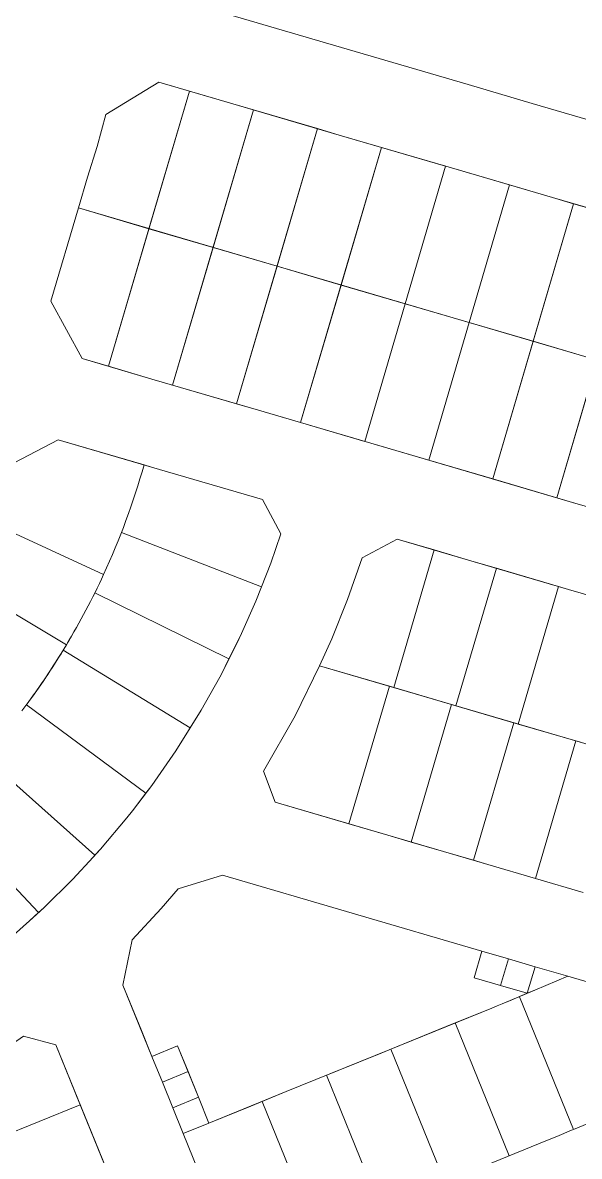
# Model space of a CAD drawing. Header units: millimetres. Extents: x -11775 to 1045055, y -409013 to 338495.
# Drawn here: x 572132 to 692400, y -127490 to 117570 of the extents above; entities that cross this region are included whole.
import ezdxf

# ---------------------------------------------------------------- set-up
doc = ezdxf.new("R2010")
doc.units = ezdxf.units.MM
doc.layers.add('A-DETL', color=90, linetype='Continuous', lineweight=9)

msp = doc.modelspace()

# ---------------------------------------------------------------- linework, layer by layer
at = {"layer": 'A-DETL'}
for p, q in [((639271.691, 112722.5), (602992.691, 123364.5)), ((668364.691, 104190.5), (639271.691, 112722.5)), ((590068.691, 97711.5), (601543.691, 104717.5)), ((590068.691, 97711.5), (601543.691, 104717.5)), ((601543.691, 104717.5), (617511.691, 100034.5)), ((601543.691, 104717.5), (608145.89, 102781.246)), ((682218.691, 100126.5), (668364.691, 104190.5)), ((590694.532, 43287.944), (608145.912, 102781.322)), ((599420.166, 73034.443), (608145.912, 102781.322)), ((608145.89, 102781.246), (599420.166, 73034.443)), ((608145.912, 102781.322), (617511.691, 100034.5)), ((621979.133, 98723.89), (604527.604, 39230.003)), ((613253.304, 68976.726), (621979.133, 98723.89)), ((621979.133, 98723.89), (613253.304, 68976.726)), ((617511.691, 100034.5), (640540.691, 93278.5)), ((617511.691, 100034.5), (621979.133, 98723.89)), ((621979.133, 98723.89), (635812.186, 94665.887)), ((701210.691, 94555.5), (682218.691, 100126.5)), ((588252.691, 90769.5), (590068.691, 97711.5)), ((588252.691, 90769.5), (590068.691, 97711.5)), ((618360.816, 35172.541), (635812.186, 94665.887)), ((635812.186, 94665.887), (627086.441, 64919.008)), ((627086.441, 64919.008), (635812.186, 94665.887)), ((635812.186, 94665.887), (640540.691, 93278.5)), ((640540.691, 93278.5), (663570.691, 86523.5)), ((640540.691, 93278.5), (649645.275, 90608.006)), ((586139.691, 84183.5), (588252.691, 90769.5)), ((586139.691, 84183.5), (588252.691, 90769.5)), ((632193.997, 31114.972), (649645.323, 90608.169)), ((640919.578, 60861.291), (649645.323, 90608.169)), ((649645.275, 90608.006), (640919.578, 60861.291)), ((649645.323, 90608.169), (663478.46, 86550.451)), ((646027.161, 27057.348), (663478.487, 86550.545)), ((663478.487, 86550.545), (654752.715, 56803.573)), ((654752.715, 56803.573), (663478.46, 86550.451)), ((663570.691, 86523.5), (686600.691, 79767.5)), ((663570.691, 86523.5), (677311.538, 82492.533)), ((584167.691, 77508.5), (586139.691, 84183.5)), ((584167.691, 77508.5), (586139.691, 84183.5)), ((659860.212, 22999.336), (677311.597, 82492.734)), ((668585.852, 52745.856), (677311.597, 82492.734)), ((677311.538, 82492.533), (668585.852, 52745.856)), ((677311.597, 82492.734), (686600.691, 79767.5)), ((673693.262, 18941.321), (691144.734, 78435.016)), ((682418.989, 48688.138), (691144.626, 78434.647)), ((691144.626, 78434.647), (682418.989, 48688.138)), ((686600.691, 79767.5), (709629.691, 73012.5)), ((686600.691, 79767.5), (691144.626, 78434.647)), ((691144.626, 78434.647), (704977.79, 74377.023)), ((578217.691, 57369.5), (584167.691, 77508.5)), ((578217.691, 57369.5), (584167.691, 77508.5)), ((584167.691, 77508.5), (599420.166, 73034.443)), ((723933.691, 36510.5), (584167.691, 77508.5)), ((599420.166, 73034.443), (584167.691, 77508.5)), ((687526.527, 14884.041), (704977.871, 74377.299)), ((599420.166, 73034.443), (590694.532, 43287.944)), ((590694.532, 43287.944), (599420.166, 73034.443)), ((599420.166, 73034.443), (613253.304, 68976.726)), ((613253.304, 68976.726), (599420.166, 73034.443)), ((613253.304, 68976.726), (604527.604, 39230.003)), ((604527.604, 39230.003), (613253.304, 68976.726)), ((627086.441, 64919.008), (613253.304, 68976.726)), ((613253.304, 68976.726), (627086.441, 64919.008)), ((618360.816, 35172.541), (627086.441, 64919.008)), ((627086.441, 64919.008), (618360.816, 35172.541)), ((627086.441, 64919.008), (640919.578, 60861.291)), ((640919.578, 60861.291), (627086.441, 64919.008)), ((640919.578, 60861.291), (632193.997, 31114.972)), ((640919.578, 60861.291), (632193.997, 31114.972)), ((654752.715, 56803.573), (640919.578, 60861.291)), ((654752.715, 56803.573), (640919.578, 60861.291)), ((584979.691, 44964.5), (578217.691, 57369.5)), ((584979.691, 44964.5), (578217.691, 57369.5)), ((646027.161, 27057.348), (654752.715, 56803.573)), ((646027.161, 27057.348), (654752.715, 56803.573)), ((654752.715, 56803.573), (668585.852, 52745.856)), ((668585.852, 52745.856), (654752.715, 56803.573)), ((668585.852, 52745.856), (659860.212, 22999.336)), ((668585.852, 52745.856), (659860.212, 22999.336)), ((682418.989, 48688.138), (668585.852, 52745.856)), ((682418.989, 48688.138), (668585.852, 52745.856)), ((682418.989, 48688.138), (673693.262, 18941.321)), ((673693.262, 18941.321), (682418.989, 48688.138)), ((696252.126, 44630.42), (682418.989, 48688.138)), ((696252.126, 44630.42), (682418.989, 48688.138)), ((590694.532, 43287.944), (584979.691, 44964.5)), ((600059.691, 40540.5), (584979.691, 44964.5)), ((687526.527, 14884.041), (696252.126, 44630.42)), ((687526.527, 14884.041), (696252.126, 44630.42)), ((600059.691, 40540.5), (590694.532, 43287.944)), ((604527.604, 39230.003), (600059.691, 40540.5)), ((623089.691, 33785.5), (600059.691, 40540.5)), ((618360.816, 35172.541), (604527.604, 39230.003)), ((623089.691, 33785.5), (618360.816, 35172.541)), ((632193.997, 31114.972), (623089.691, 33785.5)), ((646118.691, 27030.5), (623089.691, 33785.5)), ((632193.997, 31114.972), (646027.161, 27057.348)), ((579794.691, 27414.5), (567023.691, 20746.5)), ((567023.691, 20746.5), (579794.691, 27414.5)), ((599945.691, 21513.5), (579794.691, 27414.5)), ((579794.691, 27414.5), (598349.04, 21981.062)), ((659860.212, 22999.336), (646118.691, 27030.5)), ((669148.691, 20274.5), (646118.691, 27030.5)), ((659860.212, 22999.336), (673693.262, 18941.321)), ((598349.04, 21981.062), (599945.691, 21513.5)), ((623934.691, 14466.5), (599945.691, 21513.5)), ((599945.691, 21513.5), (623934.691, 14466.5)), ((692178.691, 13519.5), (669148.691, 20274.5)), ((673693.262, 18941.321), (687526.527, 14884.041)), ((692178.691, 13519.5), (687526.527, 14884.041)), ((627914.691, 7046.5), (623934.691, 14466.5)), ((623934.691, 14466.5), (627914.691, 7046.5)), ((715207.691, 6763.5), (692178.691, 13519.5)), ((701359.6, 10826.104), (692178.691, 13519.5)), ((562691.44, 10685.776), (589610.412, -1726.856)), ((562691.44, 10685.776), (589610.412, -1726.856)), ((589610.412, -1726.856), (562691.44, 10685.776)), ((623717.421, -4398.946), (593463.023, 7353.055)), ((623717.421, -4398.946), (593463.023, 7353.055)), ((593463.023, 7353.055), (623717.421, -4398.946)), ((625720.691, 714.5), (627914.691, 7046.5)), ((627914.691, 7046.5), (625720.691, 714.5)), ((653009.691, 5937.5), (645481.691, 1893.5)), ((645481.691, 1893.5), (653009.691, 5937.5)), ((668487.691, 1397.5), (653009.691, 5937.5)), ((653009.691, 5937.5), (661047.724, 3579.788)), ((661049.554, 3586.025), (652318.999, -26168.148)), ((652318.999, -26168.148), (661047.724, 3579.788)), ((661047.724, 3579.788), (652318.999, -26168.148)), ((661047.724, 3579.788), (668487.691, 1397.5)), ((622504.691, -7494.5), (625720.691, 714.5)), ((625720.691, 714.5), (623717.421, -4398.946)), ((645481.691, 1893.5), (642306.691, -7087.5)), ((642306.691, -7087.5), (645481.691, 1893.5)), ((690077.691, -4935.5), (668487.691, 1397.5)), ((668487.691, 1397.5), (674481.723, -360.731)), ((556019.42, -1622.114), (581587.395, -16925.513)), ((556019.42, -1622.114), (581587.395, -16925.513)), ((581587.395, -16925.513), (556019.42, -1622.114)), ((674483.195, -355.713), (665753.02, -30108.591)), ((665753.02, -30108.591), (674481.723, -360.731)), ((674481.723, -360.731), (665753.02, -30108.591)), ((674481.723, -360.731), (687915.7, -4301.323)), ((623717.421, -4398.946), (622504.691, -7494.5)), ((687916.836, -4297.45), (679187.04, -34049.035)), ((679187.04, -34049.035), (687915.7, -4301.323)), ((687915.7, -4301.323), (679187.04, -34049.035)), ((687915.7, -4301.323), (690077.691, -4935.5)), ((616707.646, -19971.767), (587737.311, -5648.29)), ((587737.311, -5648.29), (616707.646, -19971.767)), ((616707.646, -19971.767), (587737.311, -5648.29)), ((642306.691, -7087.5), (638925.691, -15651.5)), ((638925.691, -15651.5), (642306.691, -7087.5)), ((710707.691, -10986.5), (690077.691, -4935.5)), ((690077.691, -4935.5), (701349.736, -8241.712)), ((619410.691, -14447.5), (622504.691, -7494.5)), ((622504.691, -7494.5), (619410.691, -14447.5)), ((618919.691, -15550.5), (619410.691, -14447.5)), ((619410.691, -14447.5), (618919.691, -15550.5)), ((615001.691, -23381.5), (618919.691, -15550.5)), ((618919.691, -15550.5), (616707.646, -19971.767)), ((638925.691, -15651.5), (636238.691, -21451.5)), ((636238.691, -21451.5), (638925.691, -15651.5)), ((608341.457, -34859.902), (580877.329, -18100.399)), ((580877.329, -18100.399), (608341.457, -34859.902)), ((608341.457, -34859.902), (580877.329, -18100.399)), ((616707.646, -19971.767), (615001.691, -23381.5)), ((636238.691, -21451.5), (630987.691, -32297.5)), ((630987.691, -32297.5), (636238.691, -21451.5)), ((636238.691, -21451.5), (728029.3, -48375.362)), ((652318.999, -26168.148), (636238.691, -21451.5)), ((636238.691, -21451.5), (651359.426, -25886.688)), ((613509.691, -26054.5), (615001.691, -23381.5)), ((615001.691, -23381.5), (613509.691, -26054.5)), ((610703.691, -31080.5), (613509.691, -26054.5)), ((613509.691, -26054.5), (610703.691, -31080.5)), ((651359.426, -25886.688), (642633.974, -55623.47)), ((651359.426, -25886.688), (642633.974, -55623.47)), ((642634.012, -55623.339), (651359.426, -25886.688)), ((651359.426, -25886.688), (664793.447, -29827.131)), ((665753.02, -30108.591), (652318.999, -26168.148)), ((598743.753, -48985.545), (572935.757, -29902.436)), ((572935.757, -29902.436), (598743.753, -48985.545)), ((598743.753, -48985.545), (572935.757, -29902.436)), ((605219.691, -39854.5), (610703.691, -31080.5)), ((610703.691, -31080.5), (608341.457, -34859.902)), ((664793.447, -29827.131), (656069.054, -59560.302)), ((656069.054, -59560.302), (664793.447, -29827.131)), ((664793.447, -29827.131), (656069.054, -59560.302)), ((664793.447, -29827.131), (678227.467, -33767.575)), ((679187.04, -34049.035), (665753.02, -30108.591)), ((630987.691, -32297.5), (624158.691, -44205.5)), ((624158.691, -44205.5), (630987.691, -32297.5)), ((678227.467, -33767.575), (669502.863, -63501.466)), ((678227.467, -33767.575), (669502.863, -63501.466)), ((669502.866, -63501.456), (678227.467, -33767.575)), ((678227.467, -33767.575), (691661.488, -37708.018)), ((692621.061, -37989.478), (679187.04, -34049.035)), ((608341.457, -34859.902), (605219.691, -39854.5)), ((691661.488, -37708.018), (682936.913, -67441.811)), ((682936.913, -67441.811), (691661.488, -37708.018)), ((682936.921, -67441.781), (691661.488, -37708.018)), ((691661.488, -37708.018), (705095.508, -41648.462)), ((587753.061, -62383.183), (563835.719, -41115.059)), ((563835.719, -41115.059), (587753.061, -62383.183)), ((587753.061, -62383.183), (563835.719, -41115.059)), ((600016.691, -47326.5), (605219.691, -39854.5)), ((605219.691, -39854.5), (600016.691, -47326.5)), ((624158.691, -44205.5), (626693.691, -50955.5)), ((626693.691, -50955.5), (624158.691, -44205.5)), ((595829.691, -52783.5), (600016.691, -47326.5)), ((598743.753, -48985.545), (595829.691, -52783.5)), ((600016.691, -47326.5), (598743.753, -48985.545)), ((626693.691, -50955.5), (651038.691, -58084.5)), ((642633.974, -55623.47), (626693.691, -50955.5)), ((575536.922, -74817.796), (553696.346, -51525.881)), ((553696.346, -51525.881), (575536.922, -74817.796)), ((575536.922, -74817.796), (553696.346, -51525.881)), ((594648.691, -54321.5), (595829.691, -52783.5)), ((595829.691, -52783.5), (594648.691, -54321.5)), ((588968.691, -61065.5), (594648.691, -54321.5)), ((594648.691, -54321.5), (588968.691, -61065.5)), ((651038.691, -58084.5), (642634.012, -55623.339)), ((651038.691, -58084.5), (672628.691, -64418.5)), ((656069.054, -59560.302), (651038.691, -58084.5)), ((587348.691, -62821.5), (588968.691, -61065.5)), ((588968.691, -61065.5), (587753.061, -62383.183)), ((669502.863, -63501.466), (656069.054, -59560.302)), ((582957.691, -67576.5), (587348.691, -62821.5)), ((587348.691, -62821.5), (582957.691, -67576.5)), ((587753.061, -62383.183), (587348.691, -62821.5)), ((669502.863, -63501.466), (672628.691, -64418.5)), ((672628.691, -64418.5), (682936.913, -67441.811)), ((672628.691, -64418.5), (693263.691, -70470.5)), ((576688.691, -73777.5), (582957.691, -67576.5)), ((582957.691, -67576.5), (576688.691, -73777.5)), ((605740.691, -69636.5), (615301.691, -66684.5)), ((615301.691, -66684.5), (605740.691, -69636.5)), ((615301.691, -66684.5), (671334.691, -83120.5)), ((671334.691, -83120.5), (615301.691, -66684.5)), ((693263.691, -70470.5), (682936.921, -67441.781)), ((602041.691, -73905.5), (605740.691, -69636.5)), ((605740.691, -69636.5), (602041.691, -73905.5)), ((573578.691, -76586.5), (576688.691, -73777.5)), ((575536.922, -74817.796), (573578.691, -76586.5)), ((576688.691, -73777.5), (575536.922, -74817.796)), ((595761.691, -80660.5), (602041.691, -73905.5)), ((602041.691, -73905.5), (595761.691, -80660.5)), ((570145.691, -79686.5), (573578.691, -76586.5)), ((573578.691, -76586.5), (570145.691, -79686.5)), ((593781.691, -90464.5), (595761.691, -80660.5)), ((595761.691, -80660.5), (593781.691, -90464.5)), ((671334.691, -83120.5), (669646.691, -88875.5)), ((669646.691, -88875.5), (671334.691, -83120.5)), ((671334.691, -83120.5), (669646.691, -88875.5)), ((671334.691, -83120.5), (669646.691, -88875.5)), ((669646.691, -88875.5), (671334.691, -83120.5)), ((677091.691, -84809.5), (671334.691, -83120.5)), ((671334.691, -83120.5), (677091.691, -84809.5)), ((677091.691, -84809.5), (671334.691, -83120.5)), ((675403.691, -90564.5), (677091.691, -84809.5)), ((677091.691, -84809.5), (675403.691, -90564.5)), ((677091.691, -84809.5), (675403.691, -90564.5)), ((677091.691, -84809.5), (675403.691, -90564.5)), ((675403.691, -90564.5), (677091.691, -84809.5)), ((677091.691, -84809.5), (675403.691, -90564.5)), ((682849.691, -86498.5), (677091.691, -84809.5)), ((682849.691, -86498.5), (677091.691, -84809.5)), ((682849.691, -86498.5), (677091.691, -84809.5)), ((681160.691, -92253.5), (682849.691, -86498.5)), ((681160.691, -92253.5), (682849.691, -86498.5)), ((681160.691, -92253.5), (682849.691, -86498.5)), ((682849.691, -86498.5), (681160.691, -92253.5)), ((681160.691, -92253.5), (682849.691, -86498.5)), ((682849.691, -86498.5), (689916.691, -88571.5)), ((689916.691, -88571.5), (682849.691, -86498.5)), ((600047.691, -105876.5), (593781.691, -90464.5)), ((593781.691, -90464.5), (597788.691, -100318.5)), ((669646.691, -88875.5), (675403.691, -90564.5)), ((675403.691, -90564.5), (669646.691, -88875.5)), ((669646.691, -88875.5), (675403.691, -90564.5)), ((669646.691, -88875.5), (675403.691, -90564.5)), ((675403.691, -90564.5), (669646.691, -88875.5)), ((675403.691, -90564.5), (681160.691, -92253.5)), ((675403.691, -90564.5), (681160.691, -92253.5)), ((675403.691, -90564.5), (681160.691, -92253.5)), ((681160.691, -92253.5), (675403.691, -90564.5)), ((675403.691, -90564.5), (681160.691, -92253.5)), ((689916.691, -88571.5), (682814.691, -91558.5)), ((682814.691, -91558.5), (689916.691, -88571.5)), ((689916.691, -88571.5), (682814.691, -91558.5)), ((698778.691, -91171.5), (689916.691, -88571.5)), ((682814.691, -91558.5), (675712.691, -94546.5)), ((682814.691, -91558.5), (675712.691, -94546.5)), ((677685.36, -93716.546), (681160.691, -92253.5)), ((691116.754, -121696.918), (679442.117, -92979.619)), ((681160.691, -92253.5), (682814.691, -91558.5)), ((673525.691, -95435.5), (651292.691, -104474.5)), ((673525.691, -95435.5), (651292.691, -104474.5)), ((663624.573, -99460.877), (673525.691, -95435.5)), ((674619.691, -94990.5), (673525.691, -95435.5)), ((673525.691, -95435.5), (674619.691, -94990.5)), ((674619.691, -94990.5), (673525.691, -95435.5)), ((675712.691, -94546.5), (674619.691, -94990.5)), ((674619.691, -94990.5), (675712.691, -94546.5)), ((675712.691, -94546.5), (674619.691, -94990.5)), ((675712.691, -94546.5), (677685.36, -93716.546)), ((597788.691, -100318.5), (600048.549, -105876.151)), ((651292.691, -104474.5), (663624.573, -99460.877)), ((665546.671, -98629.094), (677239.024, -127389.972)), ((572292.691, -101507.5), (559543.691, -110467.5)), ((559543.691, -110467.5), (572292.691, -101507.5)), ((579268.691, -103356.5), (572292.691, -101507.5)), ((572292.691, -101507.5), (579268.691, -103356.5)), ((591001.691, -132223.5), (579268.691, -103356.5)), ((579268.691, -103356.5), (584555.39, -116363.5)), ((605605.691, -103616.5), (600047.691, -105876.5)), ((605605.691, -103616.5), (600047.691, -105876.5)), ((605605.691, -103616.5), (600047.691, -105876.5)), ((605605.691, -103616.5), (600047.691, -105876.5)), ((600048.549, -105876.151), (605605.691, -103616.5)), ((607865.691, -109174.5), (605605.691, -103616.5)), ((607865.691, -109174.5), (605605.691, -103616.5)), ((607865.691, -109174.5), (605605.691, -103616.5)), ((607865.691, -109174.5), (605605.691, -103616.5)), ((605605.691, -103616.5), (610124.691, -114733.5)), ((651292.691, -104474.5), (629059.691, -113512.5)), ((651292.691, -104474.5), (629059.691, -113512.5)), ((635483.346, -110901.202), (649554.056, -105181.277)), ((649554.056, -105181.277), (651292.691, -104474.5)), ((663343.517, -133039.298), (651668.726, -104321.62)), ((600047.691, -105876.5), (602306.691, -111434.5)), ((600047.691, -105876.5), (602306.691, -111434.5)), ((600047.691, -105876.5), (602306.691, -111434.5)), ((602306.691, -111434.5), (607865.691, -109174.5)), ((602306.691, -111434.5), (607865.691, -109174.5)), ((602306.691, -111434.5), (607865.691, -109174.5)), ((607865.691, -109174.5), (602306.691, -111434.5)), ((602306.691, -111434.5), (607865.691, -109174.5)), ((602306.691, -111434.5), (607865.691, -109174.5)), ((607865.691, -109174.5), (610124.691, -114733.5)), ((607865.691, -109174.5), (610124.691, -114733.5)), ((610124.691, -114733.5), (607865.691, -109174.5)), ((610124.691, -114733.5), (607865.691, -109174.5)), ((649447.796, -138688.104), (637772.932, -109970.247)), ((604566.691, -116992.5), (602306.691, -111434.5)), ((604566.691, -116992.5), (602306.691, -111434.5)), ((602306.691, -111434.5), (604566.691, -116992.5)), ((629059.691, -113512.5), (635483.346, -110901.202)), ((610124.691, -114733.5), (604566.691, -116992.5)), ((610124.691, -114733.5), (604566.691, -116992.5)), ((610124.691, -114733.5), (604566.691, -116992.5)), ((604566.691, -116992.5), (610124.691, -114733.5)), ((610124.691, -114733.5), (604566.691, -116992.5)), ((604566.691, -116992.5), (610124.691, -114733.5)), ((612384.691, -120291.5), (610124.691, -114733.5)), ((610124.691, -114733.5), (612384.691, -120291.5)), ((612384.691, -120291.5), (610124.691, -114733.5)), ((612384.691, -120291.5), (610124.691, -114733.5)), ((610124.691, -114733.5), (612384.691, -120291.5)), ((629059.691, -113512.5), (612384.691, -120291.5)), ((629059.691, -113512.5), (612384.691, -120291.5)), ((621412.7, -116621.283), (629059.691, -113512.5)), ((559622.503, -126497.578), (584555.39, -116363.5)), ((584555.39, -116363.5), (559622.503, -126497.578)), ((559622.503, -126497.578), (584555.17, -116363.589)), ((584555.39, -116363.5), (590587.332, -131204.527)), ((604566.691, -116992.5), (606825.691, -122550.5)), ((606825.691, -122550.5), (604566.691, -116992.5)), ((604566.691, -116992.5), (606825.691, -122550.5)), ((612384.691, -120291.5), (621412.7, -116621.283)), ((635552.117, -144337), (623877.326, -115619.322)), ((691521.691, -121526.5), (695481.691, -119860.5)), ((606825.691, -122550.5), (612384.691, -120291.5)), ((612384.691, -120291.5), (606825.691, -122550.5)), ((606825.691, -122550.5), (612384.691, -120291.5)), ((612384.691, -120291.5), (606825.691, -122550.5)), ((687562.691, -123192.5), (690744.691, -121853.5)), ((690744.691, -121853.5), (691521.691, -121526.5)), ((606825.691, -122550.5), (616240.691, -145710.5)), ((662966.691, -133192.5), (685199.691, -124153.5)), ((685199.691, -124153.5), (687562.691, -123192.5))]:
    msp.add_line(p, q, dxfattribs=at)
for start, end in [(335.24505698, 344.28763911), (329.09788507, 335.24505698), (322.94421416, 329.09788507), (328.60710088, 329.4905923), (323.51980773, 328.60710088)]:
    msp.add_arc((444073.104, 65381.987), 160264.483, start, end, dxfattribs=at)

doc.saveas('drawing.dxf')
